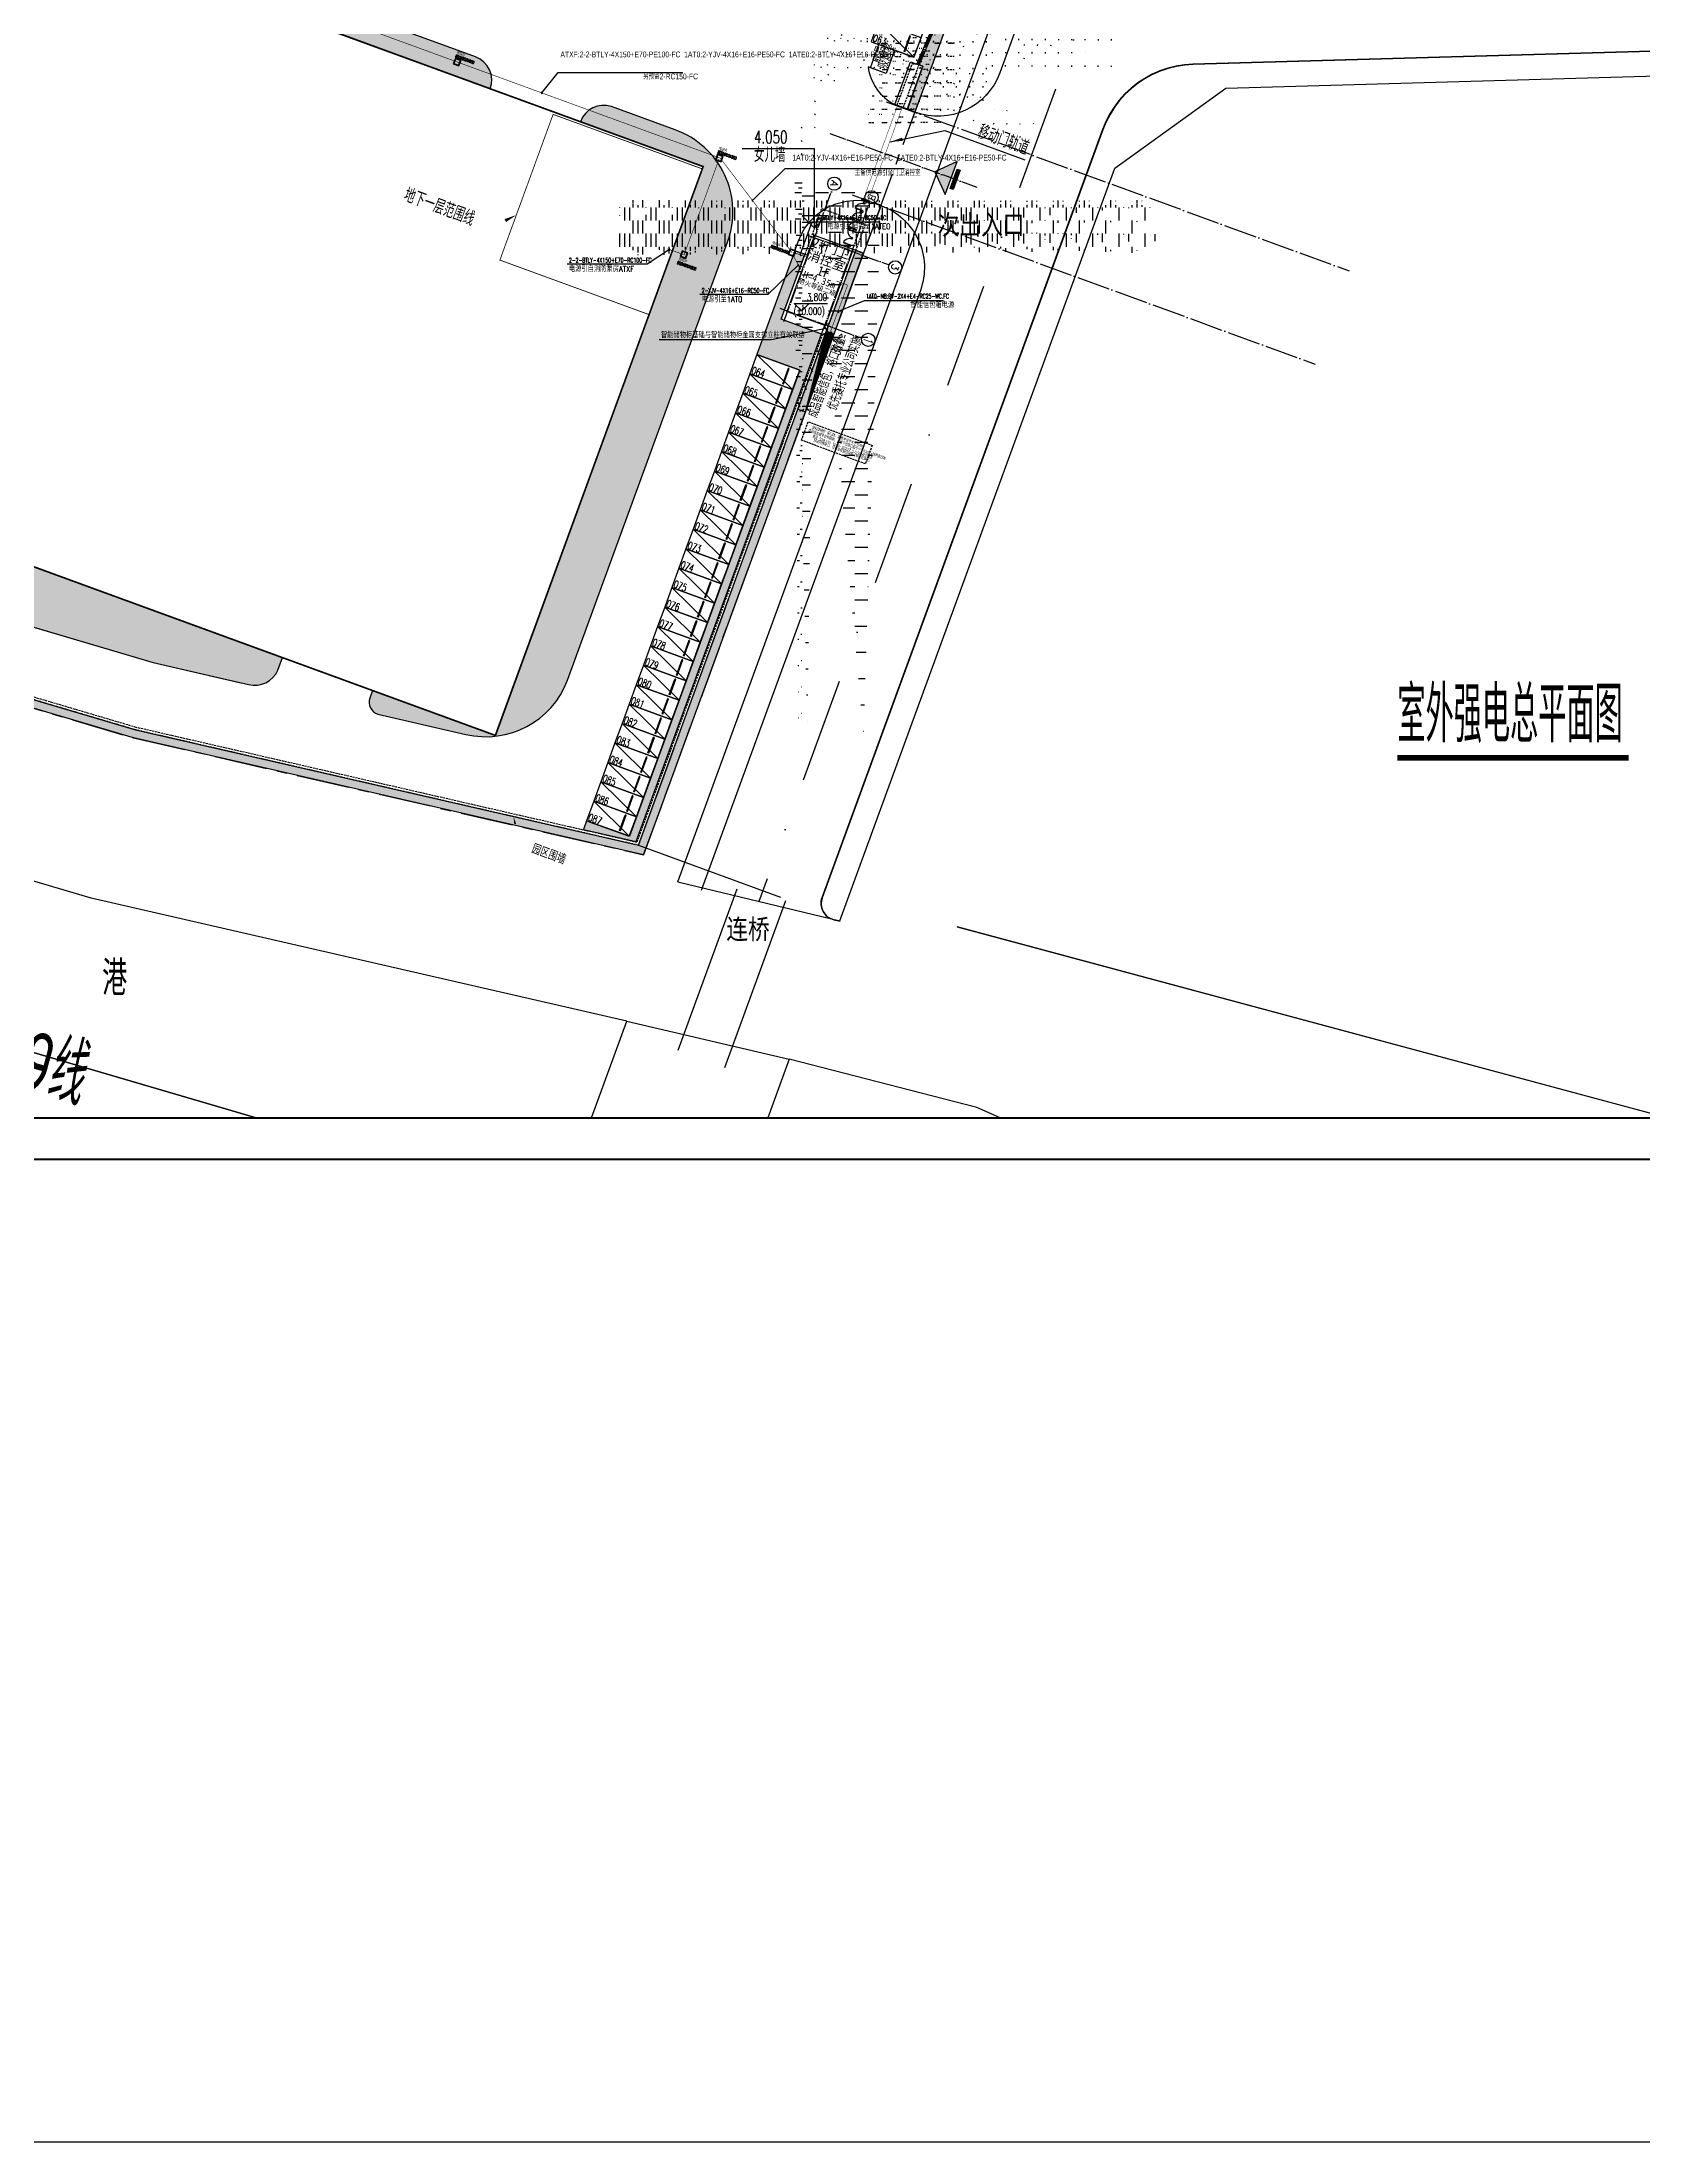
# Model space of a CAD drawing. Extents: x 40587477144 to 40590102100, y 3379967887 to 3381819730.
# Drawn here: x 40588202806 to 40588396208, y 3379967887 to 3380221713 of the extents above; entities that cross this region are included whole.
import ezdxf
from ezdxf.enums import TextEntityAlignment as Align

# ---------------------------------------------------------------- set-up
doc = ezdxf.new("R2010")
doc.units = 0
doc.header["$LTSCALE"] = 1000
doc.header["$MEASUREMENT"] = 0
for name, pattern in [('10平面$0$DOTE', [2.42, 2, -0.2, 0.02, -0.2]), ('CENTER', [50.8, 31.75, -6.35, 6.35, -6.35]), ('CENTER2', [1.125, 0.75, -0.125, 0.125, -0.125]), ('DASH', [0.35, 0.25, -0.1]), ('DASHDOT', [25.4, 12.7, -6.35, 0, -6.35]), ('DOTE', [2.42, 2, -0.2, 0.02, -0.2])]:
    doc.linetypes.add(name, pattern=pattern)
doc.layers.get('Defpoints').update_dxf_attribs({"color": 210})
for name, color, linetype in [('0-cxFrame', 155, 'Continuous'), ('0-HX', 1, 'Continuous'), ('00-GHBJ', 7, 'Continuous'), ('00-HLBJ', 5, 'Continuous'), ('10平面$0$A-AXIS-DOTE', 14, '10平面$0$DOTE'), ('A-AXIS-D', 1, 'Continuous'), ('A-AXIS-DOTE', 14, 'DOTE'), ('A-AXIS-DP', 126, 'Continuous'), ('A-Car', 155, 'Continuous'), ('A-CURTAIN', 84, 'Continuous'), ('A-HATCH-1', 252, 'Continuous'), ('A-LIN-Dot', 163, 'DASH'), ('A-LIN-V', 9, 'Continuous'), ('A-SFCE', 30, 'Continuous'), ('AS-WALL', 40, 'Continuous'), ('AXIS_TEXT', 7, 'Continuous'), ('DIM-照明', 3, 'Continuous'), ('DIM_LEAD', 3, 'Continuous'), ('EQUIP-插座', 3, 'Continuous'), ('JT-路缘石线', 5, 'Continuous'), ('JT-道路中心线', 1, 'DASHDOT'), ('JT-道路名称', 7, 'Continuous'), ('JT-道路红线', 7, 'Continuous'), ('PUB_TEXT', 7, 'Continuous'), ('SHTLN', 4, 'Continuous'), ('TEL_SYMB', 3, 'Continuous'), ('TEL_TEXT', 7, 'Continuous'), ('WIRE-接地', 4, 'Continuous'), ('WIRE-照明', 1, 'Continuous'), ('建-文字', 7, 'Continuous'), ('建-标高', 3, 'Continuous'), ('建-箭头', 3, 'Continuous'), ('总-标高', 3, 'Continuous'), ('电气', 7, 'Continuous'), ('管线文字标注', 7, 'Continuous')]:
    doc.layers.add(name, color=color, linetype=linetype)
doc.layers.add('0-cxText', color=131, linetype='Continuous', lineweight=25)
doc.styles.add('_TCH_AXIS', font='COMPLEX', dxfattribs={"bigfont": 'GBCBIG'})
doc.styles.add('_TCH_DIM', font='SIMPLEX', dxfattribs={"bigfont": 'GBCBIG'})
doc.styles.add('_TEL_DIM', font='SIMPLEX', dxfattribs={"width": 0.8, "height": 3.5, "bigfont": 'HZTXT'})
doc.styles.add('A-DIM_T3', font='SIMPLEX', dxfattribs={"width": 0.6, "bigfont": 'GBCBIG'})
doc.styles.add('A-STANDARD', font='SIMPLEX', dxfattribs={"bigfont": 'GBCBIG'})
doc.styles.add('cx_tuming', font='simhei.ttf')
doc.styles.add('cx_tuqian1', font='')
doc.styles.add('HZTXT5', font='aa.shx', dxfattribs={"width": 0.7, "bigfont": 'hztxt.shx'})
doc.styles.get("Standard").update_dxf_attribs({"font": 'GBENOR', "width": 0.7, "bigfont": 'GBCBIG'})
doc.styles.add('STANDARD_T3', font='gbenor.shx', dxfattribs={"bigfont": 'gbcbig.shx'})
doc.styles.add('黑体', font='simhei.ttf', dxfattribs={"height": 12})
doc.styles.get('cx_tuqian1').set_extended_font_data('SimSun')
pattern_1 = [(20, (440.1, 194.2), (956.276, 2050.7404), [240, -48, 64, -48, 240, -960]), (20, (348.5, 212), (956.276, 2050.7404), [160, -120, 240, -120, 160, -800]), (20, (655.9, 1004.9), (956.276, 2050.7404), [200, -80, 200, -1120]), (20, (-205.4, 1032), (956.276, 2050.7404), [80, -160, 80, -1280]), (110, (-55, 1086.7), (-2050.7404, 956.276), [144, -1456]), (110, (724.4, 348.8), (-2050.7404, 956.276), [160, -1440]), (110, (881.4, 1087), (-2050.7404, 956.276), [160, -1440]), (65, (925.3, 404.9), (-547.2322, 1503.5082), [160, -2102.7417]), (155, (534.4, 262.6), (-1503.5082, -547.2322), [160, -2102.7417]), (83.43495, (877.5, 396), (-547.23223, 1503.5082), [160, -3417.7088]), (95.963757, (799.57, 376.15), (-547.23223, 1503.50819), [160, -6436.969]), (95.963757, (956.55, 1114.36), (-547.23223, 1503.50819), [128, -6468.969]), (95.963757, (-24.93, 1097.67), (-547.23223, 1503.50819), [112, -6484.969]), (124.036243, (649.2, 321.43), (-547.23223, 1503.50819), [160, -6436.969]), (124.036243, (806.2, 1059.64), (-547.23223, 1503.50819), [128, -6468.969]), (124.036243, (-85.07, 1075.8), (-547.23223, 1503.50819), [112, -6484.969]), (136.56505, (576.8, 286.55), (-547.23223, 1503.5082), [160, -3417.7069])]

# ---------------------------------------------------------------- blocks, each defined once
blk = doc.blocks.new('555555555555555-M')
at = {"layer": 'A-LIN-V'}
h = blk.add_hatch(dxfattribs=at)
h.set_pattern_fill('ANSI31', color=256, scale=0.2, angle=212.6932)
h.set_pattern_definition([(45, (0, 0), (-0.2245064, 0.2245064), [])])
h.paths.add_polyline_path([(-149.82, -516.05), (-149.82, -515.05), (-159.82, -515.05), (-159.82, -516.05)])
blk.add_lwpolyline([(-149.82, -516.05), (-149.82, -515.05), (-159.82, -515.05), (-159.82, -516.05), (-149.82, -516.05)], dxfattribs=at)
at = {"layer": 'PUB_TEXT', "width": 0.7}
for s, height, p in [('成品智能信包，格口数量≥', 1.3222, (-160.1, -517.65)), ('36', 1.312, (-152.01, -517.65)), ('个', 1.32, (-150.94, -517.65)), ('优先委托专业公司实施', 1.322, (-158.47, -519.57))]:
    blk.add_text(s, height=height, dxfattribs=at).set_placement(p)
blk = doc.blocks.new('GGRrrrr')
at = {"layer": 'A-CURTAIN'}
h = blk.add_hatch(dxfattribs=at)
h.set_pattern_fill('草坪或沼泽', color=0, scale=400, angle=20)
h.set_pattern_definition(pattern_1)
h.paths.add_polyline_path([(1393117, 618301), (1393293, 540880), (1330517, 532867), (1241738, 527103), (1161599, 521246), (1240383, 783372), (1244595, 797110), (1261186, 852563), (1335771, 847453), (1355485, 842595), (1380777, 840862), (1392640, 828900), (1392845, 738250), (1391845, 738248), (1391806, 755448), (1391306, 755447), (1391786, 764448), (1391641, 828487), (1380333, 839890), (1355330, 841603), (1335616, 846462), (1261915, 851511), (1245552, 796820), (1241340, 783081), (1162975, 522349), (1241669, 528100), (1330421, 533862), (1392291, 541761), (1392117, 618299)])
h.paths.add_polyline_path([(1393076, 636451), (1392076, 636448), (1392063, 641998), (1391564, 641997), (1392042, 650998), (1391887, 720048), (1392887, 720051)])
h = blk.add_hatch(dxfattribs=at)
h.set_pattern_fill('草坪或沼泽', color=0, scale=400, angle=20)
h.set_pattern_definition([(20, (440.1, 194.2), (956.276, 2050.7404), [240, -48, 64, -48, 240, -960]), (20, (348.5, 212), (956.276, 2050.7404), [160, -120, 240, -120, 160, -800]), (20, (655.9, 1004.9), (956.276, 2050.7404), [200, -80, 200, -1120]), (20, (-205.4, 1032), (956.276, 2050.7404), [80, -160, 80, -1280]), (110, (-55, 1086.7), (-2050.7404, 956.276), [144, -1456]), (110, (724.4, 348.8), (-2050.7404, 956.276), [160, -1440]), (110, (881.4, 1087), (-2050.7404, 956.276), [160, -1440]), (65, (925.3, 404.9), (-547.2322, 1503.5082), [160, -2102.7417]), (155, (534.4, 262.6), (-1503.5082, -547.2322), [160, -2102.7417]), (83.43495, (877.5, 396), (-547.23223, 1503.5082), [160, -3417.7088]), (95.963757, (799.57, 376.15), (-547.23223, 1503.50819), [160, -6436.969]), (95.963757, (956.55, 1114.36), (-547.23223, 1503.50819), [128, -6468.969]), (95.963757, (-24.93, 1097.67), (-547.23223, 1503.50819), [112, -6484.969]), (124.036243, (649.2, 321.43), (-547.23223, 1503.50819), [160, -6436.969]), (124.036243, (806.2, 1059.64), (-547.23223, 1503.50819), [128, -6468.969]), (124.036243, (-85.07, 1075.8), (-547.23223, 1503.50819), [112, -6484.969]), (136.56505, (576.8, 286.55), (-547.23223, 1503.5082), [160, -3417.7069])])
edge = h.paths.add_edge_path()
edge.add_line((1391003, 755446), (1391034, 755969))
edge.add_line((1391034, 755969), (1391485, 764440))
edge.add_line((1391485, 764440), (1391241, 828322))
edge.add_line((1391241, 828322), (1380155, 839501))
edge.add_line((1380155, 839501), (1355268, 841206))
edge.add_line((1355268, 841206), (1335554, 846065))
edge.add_line((1335554, 846065), (1262206, 851090))
edge.add_line((1262206, 851090), (1173161, 554852))
edge.add_line((1173161, 554852), (1173522, 554880))
edge.add_line((1173522, 554880), (1259299, 840247))
edge.add_line((1259299, 840247), (1260664, 840250))
edge.add_line((1260664, 840250), (1260651, 845748))
edge.add_line((1260651, 845748), (1335651, 845918))
edge.add_line((1335651, 845918), (1335664, 840421))
edge.add_line((1335664, 840421), (1342663, 840437))
edge.add_line((1342663, 840437), (1342657, 843434))
edge.add_line((1342657, 843434), (1345657, 843441))
edge.add_line((1345657, 843441), (1345664, 840444))
edge.add_line((1345664, 840444), (1365660, 840489))
edge.add_line((1365660, 840489), (1374552, 839873))
edge.add_arc((1367358, 824128), 17311, 5.58026, 65.44235, ccw=False)
edge.add_line((1384586, 825812), (1385553, 825812))
edge.add_line((1385553, 825812), (1390247, 825823))
edge.add_line((1390247, 825823), (1390405, 755445))
edge.add_line((1390405, 755445), (1391003, 755446))
h = blk.add_hatch(dxfattribs=at)
h.set_pattern_fill('草坪或沼泽', color=0, scale=400, angle=20)
h.set_pattern_definition(pattern_1)
edge = h.paths.add_edge_path()
edge.add_arc((1391170, 642458), 6012, 208.01, 263.36815)
edge.add_line((1390476, 636486), (1390464, 641995))
edge.add_line((1390464, 641995), (1391264, 641997))
edge.add_line((1391264, 641997), (1391743, 651004))
edge.add_line((1391743, 651004), (1391711, 665148))
edge.add_line((1391711, 665148), (1390611, 665145))
edge.add_line((1390611, 665145), (1390662, 642645))
edge.add_line((1390662, 642645), (1388162, 642639))
edge.add_line((1388162, 642639), (1388169, 639639))
edge.add_line((1388169, 639639), (1385862, 639634))
h = blk.add_hatch(dxfattribs=at)
h.set_pattern_fill('草坪或沼泽', color=0, scale=400, angle=20)
h.set_pattern_definition(pattern_1)
edge = h.paths.add_edge_path()
edge.add_arc((1366854, 557567), 10501, 276.72999, 359.71364)
edge.add_line((1377355, 557515), (1377227, 613895))
edge.add_arc((1366726, 613940), 10501, 359.75552, 450.67037)
edge.add_line((1366603, 624440), (1358404, 624422))
edge.add_arc((1358514, 621421), 3003, 92.09474, 180.10685)
edge.add_line((1355511, 621415), (1371311, 621451))
edge.add_line((1371311, 621451), (1371477, 548251))
edge.add_line((1371477, 548251), (1355676, 548215))
edge.add_line((1355676, 548215), (1355679, 547255))
edge.add_arc((1357184, 547261), 1506, 180.22326, 273.21563)
edge.add_line((1357269, 545758), (1368085, 547139))
h = blk.add_hatch(dxfattribs=at)
h.set_pattern_fill('草坪或沼泽', color=0, scale=400, angle=20)
h.set_pattern_definition(pattern_1)
edge = h.paths.add_edge_path()
edge.add_arc((1340911, 621382), 3000, 0.13036, 90.01042)
edge.add_line((1340910, 624382), (1304510, 624300))
edge.add_arc((1304511, 621300), 3000, 90.01067, 180.1293)
edge.add_line((1301511, 621293), (1343911, 621389))
h = blk.add_hatch(dxfattribs=at)
h.set_pattern_fill('草坪或沼泽', color=0, scale=400, angle=20)
h.set_pattern_definition(pattern_1)
h.paths.add_polyline_path([(1390890, 542395), (1385390, 542383), (1385392, 541271), (1391890, 542113), (1391743, 607397), (1386543, 607386), (1386524, 615736), (1385223, 615733), (1385253, 602383), (1390753, 602395)])
h = blk.add_hatch(dxfattribs=at)
h.set_pattern_fill('草坪或沼泽', color=0, scale=400, angle=20)
h.set_pattern_definition(pattern_1)
edge = h.paths.add_edge_path()
edge.add_arc((1287087, 542474), 3003, 271.85729, 359.98823)
edge.add_line((1290090, 542474), (1290077, 548067))
edge.add_line((1290077, 548067), (1247677, 547971))
edge.add_line((1247677, 547971), (1247688, 543197))
edge.add_arc((1253679, 543302), 5992, 181.00256, 272.84228)
edge.add_line((1253976, 537317), (1287184, 539473))
edge = h.paths.add_edge_path()
edge.add_line((1329616, 542228), (1341360, 543727))
edge.add_arc((1341074, 546723), 3010, 275.458, 357.38773)
edge.add_line((1344080, 546586), (1344077, 548189))
edge.add_line((1344077, 548189), (1301677, 548096))
edge.add_line((1301677, 548096), (1301687, 543606))
edge.add_arc((1304690, 543617), 3003, 180.2122, 271.74848)
edge.add_line((1304781, 540615), (1329616, 542228))
at = {"layer": 'A-HATCH-1'}
h = blk.add_hatch(dxfattribs=at)
h.set_pattern_fill('EARTH', color=0, scale=500, angle=20.20026)
h.set_pattern_definition([(20.200256636, (-36923192475.8, -17186905227.2), (941.687654134, 2038.022782515), [1587.5, -1587.5]), (20.200256636, (-36923192681.4, -17186904668.5), (941.687654134, 2038.022782515), [1587.5, -1587.5]), (20.200256636, (-36923192887, -17186904109.8), (941.687654134, 2038.022782515), [1587.5, -1587.5]), (110.200256636, (-36923192769.2, -17186903855), (-2038.022782515, 941.687654134), [1587.5, -1587.5]), (110.200256636, (-36923192210.5, -17186903649.5), (-2038.022782515, 941.687654134), [1587.5, -1587.5]), (110.200256636, (-36923191651.8, -17186903443.9), (-2038.022782515, 941.687654134), [1587.5, -1587.5])])
h.paths.add_polyline_path([(1393117, 618301), (1386818, 618287), (1386824, 615736), (1385223, 615733), (1385220, 616983), (1385273, 617890), (1385387, 618573), (1385717, 619684), (1386169, 620650), (1386688, 621457), (1387106, 621973), (1387930, 622770), (1389011, 623518), (1390127, 624037), (1391253, 624355), (1392309, 624488), (1393103, 624490)])
at = {"layer": 'A-CURTAIN', "color": 0}
for p, q in [((1329616, 542228), (1340426, 543608)), ((1306435, 540723), (1329616, 542228))]:
    blk.add_line(p, q, dxfattribs=at)
blk.add_lwpolyline([(1241669, 528100), (1330421, 533862), (1392291, 541761), (1392117, 618299), (1393117, 618301), (1393293, 540880), (1330517, 532867), (1241738, 527103)], dxfattribs=at)
for points in [[(1393076, 636451), (1392076, 636448), (1392063, 641998), (1391564, 641997), (1392042, 650998), (1391887, 720048), (1392887, 720051)], [(1390890, 542395), (1385390, 542383), (1385392, 541271), (1391890, 542113), (1391743, 607397), (1386543, 607386), (1386524, 615736), (1385223, 615733), (1385253, 602383), (1390753, 602395)]]:
    blk.add_lwpolyline(points, close=True, dxfattribs=at)
blk.add_lwpolyline([(1385862, 639634, 0.2463554), (1390476, 636486), (1390464, 641995), (1391264, 641997), (1391743, 651004), (1391711, 665148), (1390611, 665145), (1390662, 642645), (1388162, 642639), (1388169, 639639), (1385862, 639634)], format="xyb", dxfattribs=at)
for points in [[(1368085, 547139, 0.3787845), (1377355, 557515), (1377227, 613895, 0.418898), (1366603, 624440), (1358404, 624422, 0.4040877), (1355511, 621415), (1371311, 621451), (1371477, 548251), (1355676, 548215), (1355679, 547255, 0.4295945), (1357269, 545758)], [(1343911, 621389, 0.4136005), (1340910, 624382), (1304510, 624300, 0.4148202), (1301511, 621293)], [(1329616, 542228), (1341360, 543727, 0.3735352), (1344080, 546586), (1344077, 548189), (1301677, 548096), (1301687, 543606, 0.422089), (1304781, 540615)]]:
    blk.add_lwpolyline(points, format="xyb", close=True, dxfattribs=at)
at = {"layer": 'A-HATCH-1', "color": 0}
blk.add_lwpolyline([(1393117, 618301), (1386818, 618287), (1386824, 615736), (1385223, 615733), (1385220, 616983), (1385273, 617890), (1385387, 618573), (1385717, 619684), (1386169, 620650), (1386688, 621457), (1387106, 621973), (1387930, 622770), (1389011, 623518), (1390127, 624037), (1391253, 624355), (1392309, 624488), (1393103, 624490)], close=True, dxfattribs=at)
blk = doc.blocks.new('建筑-停车位-2400x5300')
at = {"color": 0}
blk.add_lwpolyline([(-50, 200), (-50, -5300), (2450, -5300), (2450, 200)], close=True, dxfattribs=at)
for points in [[(2450, 200), (-50, -5300)], [(200, -3954), (2200, -3954)], [(200, -4054), (200, -3954)], [(200, -4054), (2200, -4054)], [(2200, -4054), (2200, -3954)]]:
    blk.add_lwpolyline(points, dxfattribs=at)
blk = doc.blocks.new('G$C29A62568')
at = {"layer": 'A-Car', "color": 8, "extrusion": (7.12586e-08, 1.93674e-07, 1), "rotation": 69.79996271005484}
for p in [(40588302500.112419, 3380221835.394011, 3546.924599), (40588287738.589882, 3380181714.826343, 3546.915777), (40588286875.342796, 3380179368.59435, 3546.915261), (40588286012.095833, 3380177022.362355, 3546.914745), (40588285148.848679, 3380174676.130357, 3546.914229), (40588284285.601791, 3380172329.89836, 3546.913713), (40588283422.354752, 3380169983.666367, 3546.913197), (40588282559.107758, 3380167637.434373, 3546.912681), (40588281695.860733, 3380165291.202379, 3546.912165), (40588280832.613808, 3380162944.970377, 3546.911649), (40588279969.366661, 3380160598.738385, 3546.911133), (40588279106.119698, 3380158252.506391, 3546.910617), (40588277379.625549, 3380153560.042403, 3546.909586), (40588278242.872597, 3380155906.274399, 3546.910102), (40588276516.378563, 3380151213.810406, 3546.90907), (40588275653.131531, 3380148867.578413, 3546.908554), (40588274789.884453, 3380146521.346418, 3546.908038), (40588273926.637451, 3380144175.114428, 3546.907522), (40588273063.390533, 3380141828.882429, 3546.907006), (40588272200.14344, 3380139482.650435, 3546.90649), (40588271336.896477, 3380137136.418437, 3546.905974), (40588270473.64933, 3380134790.186444, 3546.905458), (40588269610.402359, 3380132443.954448, 3546.904942), (40588268747.155342, 3380130097.722453, 3546.904426), (40588267883.90831, 3380127751.490459, 3546.903911)]:
    blk.add_blockref('建筑-停车位-2400x5300', p, dxfattribs=at)
blk = doc.blocks.new('G$CD8C487B3')
at = {"layer": 'A-LIN-V'}
blk.add_lwpolyline([(-830, 1420), (1170, 1420), (1170, -1580), (-830, -1580)], close=True, dxfattribs=at)
at = {"layer": '建-文字', "style": 'A-STANDARD'}
for s, p in [('成品', (131, -771)), ('吸烟亭', (1076, -1171))]:
    blk.add_text(s, height=1057.8, rotation=90, dxfattribs=at).set_placement(p)
blk = doc.blocks.new('entry01')
at = {"layer": 'A-AXIS-D'}
for points in [[(-0.7, -1.25), (-0.3, -1.25), (-0.3, 1.25), (-0.7, 1.25)], [(0, 2.12), (2.12, 0), (0, -2.12)]]:
    blk.add_hatch(color=0, dxfattribs=at).paths.add_polyline_path(points)
at = {"layer": 'A-AXIS-D', "color": 0}
blk.add_lwpolyline([(-0.7, -1.25), (-0.3, -1.25), (-0.3, 1.25), (-0.7, 1.25)], close=True, dxfattribs=at)
blk.add_lwpolyline([(0, 2.12), (2.12, 0), (0, -2.12), (0, 2.12)], dxfattribs=at)
blk = doc.blocks.new('DOOR2DLIB$SYSLIB$00000111')
at = {"color": 0}
for p, q in [((-0.5, 0), (-0.5, 0.08)), ((-0.5, 0.08), (-0.46, 0.08)), ((-0.46, 0.08), (-0.46, 0.04)), ((-0.46, 0.04), (-0.42, 0.04)), ((-0.42, 0.04), (-0.42, 0)), ((0.42, 0.78), (0.38, 0.78)), ((0.38, 0.78), (0.38, 0.62)), ((0.42, 0.62), (0.38, 0.62)), ((0.46, 0.92), (0.42, 0.92)), ((0.42, 0.92), (0.42, 0.08)), ((0.42, 0.08), (0.46, 0.08)), ((0.42, 0.04), (0.42, 0)), ((0.46, 0.04), (0.42, 0.04)), ((0.46, 0.08), (0.46, 0.92)), ((0.49, 0.78), (0.46, 0.78)), ((0.49, 0.62), (0.46, 0.62)), ((0.46, 0.08), (0.46, 0.04)), ((0.5, 0.08), (0.46, 0.08)), ((0.49, 0.78), (0.49, 0.62)), ((0.5, 0), (0.5, 0.08)), ((-0.42, 0), (-0.5, 0)), ((-0.5, 0), (-0.5, 0)), ((0.42, 0), (0.5, 0)), ((0.5, 0), (0.5, 0))]:
    blk.add_line(p, q, dxfattribs=at)
blk.add_arc((0.42, 0.08), 0.836, 90, 182.8264, dxfattribs=at)
blk = doc.blocks.new('66666666666666666666')
at = {"layer": 'DIM_LEAD'}
blk.add_hatch(color=256, dxfattribs=at).paths.add_polyline_path([(105617, -694657), (106997, -694038), (106787, -693698)], flags=17)
at = {"layer": 'A-AXIS-D'}
for centre in [(100997, -701735), (105797, -701735), (111382, -708712), (111332, -718057)]:
    blk.add_circle(centre, 800, dxfattribs=at)
at = {"layer": 'A-AXIS-DOTE', "color": 8}
blk.add_line((117391, -696232), (98333, -696232), dxfattribs=at)
at = {"layer": 'A-AXIS-DOTE'}
for p, q in [((100997, -719490), (100997, -702480)), ((105797, -719490), (105797, -702480)), ((99964, -708682), (110582, -708682)), ((99964, -718132), (110535, -718132))]:
    blk.add_line(p, q, dxfattribs=at)
at = {"layer": 'A-LIN-Dot'}
blk.add_lwpolyline([(100597, -719332), (100597, -705082), (106197, -705082), (106197, -719332)], close=True, dxfattribs=at)
at = {"layer": 'A-LIN-V'}
blk.add_lwpolyline([(105697, -690232), (104797, -690232)], dxfattribs=at)
at = {"layer": 'A-LIN-V', "linetype": 'DASH', "ltscale": 2, "const_width": 50}
for points in [[(104947, -690232), (104947, -702232)], [(105547, -690232), (105547, -702232)]]:
    blk.add_lwpolyline(points, dxfattribs=at)
at = {"layer": 'A-LIN-V'}
for points in [[(104797, -702432), (104797, -702232), (105697, -702232), (105697, -702432)], [(105097, -702682), (105097, -702482), (105397, -702482), (105397, -702682)], [(105097, -703882), (105097, -703682), (105397, -703682), (105397, -703882)], [(105097, -705082), (105097, -704882), (105397, -704882), (105397, -705082)], [(105097, -706282), (105097, -706082), (105397, -706082), (105397, -706282)], [(105097, -708282), (105097, -708082), (105397, -708082), (105397, -708282)]]:
    blk.add_lwpolyline(points, close=True, dxfattribs=at)
at = {"layer": 'AS-WALL', "color": 20, "true_color": 0xf72408, "const_width": 100}
blk.add_lwpolyline([(100897, -708432), (105897, -708432), (105897, -718232), (100897, -718232)], close=True, dxfattribs=at)
at = {"layer": 'DIM_LEAD'}
for p, q in [((105617, -694657), (111334, -691117)), ((111334, -691117), (121626, -691117))]:
    blk.add_line(p, q, dxfattribs=at)
at = {"layer": 'A-AXIS-D', "color": 8, "xscale": -999.9999999999998, "yscale": 1000, "zscale": 1000, "rotation": 0.1495342307373651}
blk.add_blockref('entry01', (114031, -696232), dxfattribs=at)
at = {"layer": 'A-LIN-V', "zscale": 100}
for p, xscale, yscale, rotation in [((105310, -703182), 1000.000008912118, -1000.000008912118, 270.0000007138132), ((105310, -704381), 1001.098882521298, -1001.098882521298, 270.0000005714799), ((105310, -705582), 999.664715706611, -999.664715706611, 270.0000004354633), ((105310, -706732), 899.999995989863, 899.999995989863, 89.9999995548852), ((105310, -707632), 900.0000175571807, -900.0000175571807, 270.0000005736524)]:
    blk.add_blockref('DOOR2DLIB$SYSLIB$00000111', p, dxfattribs=dict(at, xscale=xscale, yscale=yscale, rotation=rotation))
at = {"layer": 'A-AXIS-DP', "color": 7, "style": 'A-DIM_T3', "width": 0.6}
blk.add_text('1', height=1120, rotation=270, dxfattribs=at).set_placement((110792, -717877))
at = {"layer": 'AXIS_TEXT', "style": '_TCH_AXIS'}
for s, width, p, p2 in [('A', 0.944444, (100562, -701383), (100562, -702087)), ('B', 1, (105362, -701383), (105362, -702087)), ('3', 1.214286, (110934, -708359), (110934, -709064))]:
    blk.add_text(s, height=871, rotation=270, dxfattribs=dict(at, width=width)).set_placement(p, p2, align=Align.FIT)
at = {"layer": 'DIM_LEAD', "color": 7, "style": '_TCH_DIM'}
blk.add_text('移动门轨道', height=1763, dxfattribs=at).set_placement((115210, -690592))
at = {"layer": '建-文字', "color": 8, "style": '黑体'}
for s, height, p in [('消控室', 1143.1, (100978, -711362)), ('#', 1143, (101776, -709765)), ('门卫', 1143.1, (102598, -709765)), ('H=4.35m', 857.3, (101248, -713692)), ('1F', 1143.1, (102668, -712786)), ('耐火等级二级', 571.5, (100938, -714473))]:
    blk.add_text(s, height=height, dxfattribs=at).set_placement(p)
blk = doc.blocks.new('55555555555555555555555555555')
at = {"layer": '建-文字', "color": 0, "style": 'A-STANDARD', "width": 0.705882}
for s, p in [('063', (40588303150, 3380221807)), ('064', (40588288479, 3380181653)), ('065', (40588287621, 3380179305)), ('066', (40588286763, 3380176956)), ('067', (40588285905, 3380174608)), ('068', (40588285047, 3380172260)), ('069', (40588284190, 3380169912)), ('070', (40588283332, 3380167564)), ('072', (40588281616, 3380162867)), ('071', (40588282474, 3380165215)), ('073', (40588280758, 3380160519)), ('074', (40588279900, 3380158171)), ('075', (40588279042, 3380155823)), ('076', (40588278184, 3380153475)), ('077', (40588277326, 3380151126)), ('078', (40588276468, 3380148778)), ('079', (40588275610, 3380146430)), ('080', (40588274752, 3380144082)), ('081', (40588273894, 3380141734)), ('082', (40588273036, 3380139385)), ('083', (40588272179, 3380137037)), ('085', (40588270463, 3380132341)), ('084', (40588271303, 3380134642)), ('086', (40588269605, 3380129993)), ('087', (40588268747, 3380127645))]:
    blk.add_text(s, height=892.5, rotation=339.92971, dxfattribs=at).set_placement(p)
blk = doc.blocks.new('qd电缆手井')
at = {"layer": '电气', "color": 7}
for p, q in [((-239, 216), (211, 216)), ((-239, -234), (-239, 216)), ((-198, -193), (-198, 175)), ((-198, 175), (171, 175)), ((171, 175), (171, -193)), ((211, 216), (211, -234)), ((211, -234), (-239, -234)), ((171, -193), (-198, -193))]:
    blk.add_line(p, q, dxfattribs=at)
at = {"layer": '电气', "color": 8, "const_width": 30}
blk.add_lwpolyline([(-218, 182), (-218, -214), (191, -214), (191, 196), (-233, 196)], dxfattribs=at)
blk = doc.blocks.new('$TelecSys$00000008')
blk.add_line((0.4, 0.4), (-0.4, -0.4))
blk = doc.blocks.new('TK22.A0 L(Dragon)')
at = {"layer": '0-cxFrame', "color": 7, "const_width": 0.5}
blk.add_lwpolyline([(0, 0), (-1189, 0), (-1189, 841), (0, 841)], close=True, dxfattribs=at)
at = {"layer": '0-cxFrame', "const_width": 0.5}
blk.add_lwpolyline([(-80, 10), (-1169, 10), (-1169, 831), (-80, 831)], close=True, dxfattribs=at)
at = {"style": '黑体', "flags": 4}
blk.add_attdef('图幅', text='', height=3.3, dxfattribs=at).set_placement((-40, 3), align=Align.RIGHT)
at = {"layer": '0-cxText', "flags": 4}
for tag, height, style, p in [('建设单位', 3.5, 'cx_tuming', (-45, 240)), ('项目名称', 3.5, 'cx_tuming', (-45, 210)), ('子项名称', 3.5, 'cx_tuming', (-45, 180)), ('工程编号', 3.3, 'cx_tuqian1', (-35, 165)), ('图名1', 3.5, 'cx_tuming', (-45, 87)), ('图名2', 3.5, 'cx_tuming', (-45, 79)), ('图名3', 3.5, 'cx_tuming', (-45, 71)), ('出图日期', 3.3, 'cx_tuqian1', (-39, 60)), ('专业', 3.3, 'cx_tuqian1', (-55, 52)), ('图号', 3.3, 'cx_tuqian1', (-55, 44)), ('版次', 3.3, 'cx_tuqian1', (-20, 44))]:
    blk.add_attdef(tag, text='', height=height, dxfattribs=dict(at, style=style)).set_placement(p, align=Align.MIDDLE)
at = {"layer": 'Defpoints', "color": 6, "flags": 4}
for tag, height, style, p in [('tufu', 3.3, '黑体', (-12, 12)), ('dwfname', 4, 'cx_tuqian1', (-80, 3))]:
    blk.add_attdef(tag, text='', height=height, dxfattribs=dict(at, style=style)).set_placement(p, align=Align.RIGHT)

msp = doc.modelspace()

# ---------------------------------------------------------------- linework, layer by layer
at = {"color": 8}
for points in [[(40588286804.195831, 3380119329.059215), (40588279667.692467, 3380099796.267772)], [(40588292675.09317, 3380117913.944911), (40588285303.326469, 3380097737.231753)]]:
    msp.add_lwpolyline(points, dxfattribs=at)
at = {"layer": '0-HX', "linetype": 'CENTER', "ltscale": 0.2}
for p, q in [((40588275533, 3380123451.4), (40588374373.705582, 3380393980.898193)), ((40588128542.400002, 3380162853.2), (40588213851.100014, 3380137607.1)), ((40588213851.099998, 3380137607.1), (40588275533, 3380123451.4))]:
    msp.add_line(p, q, dxfattribs=at)
msp.add_lwpolyline([(40588374373.70446, 3380393980.898591), (40588367371.557808, 3380409302.927993), (40588344233.506393, 3380419662.492842), (40588327409.831779, 3380431029.725266), (40588259176.227432, 3380461579.853973), (40588224457.898903, 3380415266.100388), (40588215760.938667, 3380403827.430825), (40588051310.197769, 3380185028.900704), (40588128542.398903, 3380162853.200386), (40588213851.098892, 3380137607.100389), (40588275532.998894, 3380123451.400389)], close=True, dxfattribs=at)
at = {"layer": '00-GHBJ', "color": 8, "lineweight": -3}
msp.add_lwpolyline([(40588228683.598099, 3380091657.2), (40588181681.800003, 3380105459.5), (40588181681.800003, 3380105459.5), (40588178373.599998, 3380106324.8), (40588178373.599998, 3380106324.8), (40588166203.699997, 3380110004.7), (40588166203.699997, 3380110004.7), (40588137573.400002, 3380118412.2), (40588137573.400002, 3380118412.2), (40588062190.099998, 3380138734.1), (40588062190.099998, 3380138734.1), (40588000055.699997, 3380158223.4), (40588000055.699997, 3380158223.4), (40587977606.900002, 3380163829.5), (40587977606.900002, 3380163829.5), (40587953364.21122, 3380131584.331925)], dxfattribs=at)
at = {"layer": '00-HLBJ', "color": 8}
for p, q in [((40588274896.567993, 3380124623.454218), (40588292089.962303, 3380118341.672616)), ((40588399264.342773, 3380091657.2), (40588313410.950279, 3380114748.565195)), ((40588399264.342773, 3380091657.2), (40588313471.02832, 3380114732.406441)), ((40588273516.707207, 3380103361.461238), (40588293131.399986, 3380098762.1))]:
    msp.add_line(p, q, dxfattribs=at)
for points in [[(40588273516.70723, 3380103361.461239), (40588208738.726471, 3380118227.628645), (40588208738.726471, 3380118227.628645), (40588122911.826469, 3380143627.128645), (40588122911.826469, 3380143627.128645), (40588045797.126472, 3380165769.128645), (40588045797.126472, 3380165769.128645), (40587990761.703163, 3380181326.658241), (40587990761.703163, 3380181326.658241), (40587977606.900009, 3380163829.5), (40587977606.900009, 3380163829.5), (40588000055.700012, 3380158223.400001), (40588000055.700012, 3380158223.400001), (40588062190.100021, 3380138734.1), (40588062190.100021, 3380138734.1), (40588137573.400017, 3380118412.200001), (40588137573.400017, 3380118412.200001), (40588166203.700012, 3380110004.700001), (40588166203.700012, 3380110004.700001), (40588178373.600014, 3380106324.800001), (40588178373.600014, 3380106324.800001), (40588181681.800011, 3380105459.5), (40588181681.800011, 3380105459.5), (40588228683.598106, 3380091657.2)], [(40588269240.419678, 3380091657.2), (40588273516.707207, 3380103361.461238)], [(40588269240.419678, 3380091657.2), (40588273516.707207, 3380103361.461238)], [(40588273516.707207, 3380103361.461238), (40588293131.399986, 3380098762.1), (40588290535.559601, 3380091657.2)], [(40588318634.675278, 3380091657.2), (40588315821.099998, 3380092941.5), (40588315821.099998, 3380092941.5), (40588293131.399986, 3380098762.1), (40588293131.399986, 3380098762.1), (40588290535.559601, 3380091657.2)]]:
    msp.add_lwpolyline(points, dxfattribs=at)
at = {"layer": '10平面$0$A-AXIS-DOTE', "color": 8, "ltscale": 2}
for points in [[(40588304841.98941, 3380214492.363115), (40588360812.398743, 3380194043.00666)], [(40588300723.917389, 3380203221.095094), (40588356694.326721, 3380182771.73864)]]:
    msp.add_lwpolyline(points, dxfattribs=at)
at = {"layer": 'A-AXIS-DOTE'}
msp.add_lwpolyline([(40588332198.727592, 3380281898.007923), (40588312243.107407, 3380227278.967361), (40588308684.930153, 3380218997.135206)], dxfattribs=at)
at = {"layer": 'A-LIN-V', "color": 1}
msp.add_lwpolyline([(40587814360.14975, 3381424720.385408), (40590102100.079239, 3381424720.385408), (40590102100.079239, 3379967886.777117), (40587814360.14975, 3379967886.777117)], close=True, dxfattribs=at)
at = {"layer": 'A-LIN-V'}
msp.add_lwpolyline([(40588309295.511497, 3380218774.221718), (40588307408.007477, 3380213608.075143), (40588305905.171753, 3380214157.151413), (40588307792.618042, 3380219323.140048), (40588309295.511497, 3380218774.221715)], dxfattribs=at)
at = {"layer": 'A-LIN-V', "linetype": 'DASH'}
for points in [[(40588308027.445297, 3380219237.371496), (40588306139.990021, 3380214071.358175)], [(40588308778.892036, 3380218962.91233), (40588306891.407913, 3380213796.820033)]]:
    msp.add_lwpolyline(points, dxfattribs=at)
at = {"layer": 'A-SFCE', "linetype": 'DASH'}
for points in [[(40588297421.678452, 3380186275.2518), (40588274896.566856, 3380124623.454611), (40588214105.070518, 3380138574.811246), (40588128822.279419, 3380163813.243817), (40588052982.287788, 3380185589.19868), (40588216558.660599, 3380403224.398946), (40588225255.999512, 3380414663.566556), (40588259497.004593, 3380460340.577489), (40588326921.933212, 3380430152.515933), (40588343745.607918, 3380418785.283481), (40588361534.817352, 3380410820.547568), (40588366618.76474, 3380408544.319479), (40588373293.579613, 3380393938.554342), (40588351315.522774, 3380333784.059697), (40588347755.687973, 3380325498.369755)], [(40588297139.896751, 3380186378.203611), (40588274705.637253, 3380124975.070877), (40588214181.261993, 3380138865.124507), (40588128906.243561, 3380164101.256846), (40588053483.914787, 3380185757.288075), (40588216797.976189, 3380403043.488082), (40588225495.429771, 3380414482.806521), (40588259593.237717, 3380459968.794543), (40588326775.563667, 3380429889.353124), (40588343599.238373, 3380418522.120672), (40588361412.225388, 3380410546.738856), (40588366392.926826, 3380408316.736924), (40588372969.542137, 3380393925.851067), (40588351036.598648, 3380333894.832758), (40588347480.050858, 3380325616.793515)], [(40588332013.806686, 3380281828.972494), (40588312103.650391, 3380227334.367696), (40588308546.961853, 3380219056.501135)], [(40588332295.588387, 3380281726.020692), (40588312382.57338, 3380227223.591549), (40588308822.596359, 3380218938.071333)]]:
    msp.add_lwpolyline(points, dxfattribs=at)
at = {"layer": 'AS-WALL', "color": 20, "true_color": 0xf72408, "const_width": 200}
msp.add_lwpolyline([(40588089757.169083, 3380219628.731724), (40588083180.85894, 3380201629.203375), (40588257603.731407, 3380137902.038649), (40588282723.988678, 3380206656.82238), (40588124769.277206, 3380264367.177512)], close=True, dxfattribs=at)
at = {"layer": 'AS-WALL', "color": 20, "linetype": 'DASH', "ltscale": 5, "true_color": 0xf72408, "const_width": 100}
msp.add_lwpolyline([(40588258152.520409, 3380195352.59972), (40588276186.549232, 3380188763.684468), (40588282621.001099, 3380206374.943059), (40588264586.972267, 3380212963.858315)], close=True, dxfattribs=at)
at = {"layer": 'DIM-照明'}
for p, q in [((40588263218.397598, 3380215560.69557), (40588265197.649391, 3380218040.077134)), ((40588265197.649391, 3380218040.077134), (40588280284.95768, 3380218040.077134)), ((40588263250.325844, 3380215414.132999), (40588263186.469353, 3380215707.258141)), ((40588288697.562637, 3380202538.995934), (40588292656.066223, 3380206405.071739)), ((40588292656.066223, 3380206405.071739), (40588307023.371094, 3380206405.071739)), ((40588288729.490883, 3380202392.433363), (40588288665.634392, 3380202685.558505)), ((40588294468.911102, 3380195983.740891), (40588295916.046867, 3380199989.904322)), ((40588295916.046867, 3380199989.904322), (40588304123.885132, 3380199989.904322)), ((40588278658.52523, 3380196633.52438), (40588275959.448143, 3380194844.790699)), ((40588278595.299568, 3380196769.548332), (40588278721.750893, 3380196497.500428)), ((40588275959.448143, 3380194844.790699), (40588266285.733727, 3380194844.790699)), ((40588294240.039139, 3380194773.288805), (40588290548.243233, 3380191176.398103)), ((40588294176.813477, 3380194909.312756), (40588294303.264801, 3380194637.264853)), ((40588294405.68544, 3380196119.764843), (40588294532.136757, 3380195847.716939)), ((40588290548.243233, 3380191176.398103), (40588282340.404961, 3380191176.398103)), ((40588298944.289352, 3380189258.24928), (40588299070.740677, 3380188986.201377)), ((40588299007.515007, 3380189122.225329), (40588302210.359917, 3380190483.936712)), ((40588302210.359917, 3380190483.936712), (40588311780.592827, 3380190483.936712)), ((40588297556.402611, 3380187078.390846), (40588290972.828262, 3380185718.133406)), ((40588290972.828262, 3380185718.133406), (40588277410.08429, 3380185718.133406))]:
    msp.add_line(p, q, dxfattribs=at)
at = {"layer": 'DIM-照明', "const_width": 80}
msp.add_lwpolyline([(40588297595.575233, 3380187086.484449, 1), (40588297517.230003, 3380187070.297243, 1)], format="xyb", close=True, dxfattribs=at)
at = {"layer": 'EQUIP-插座', "linetype": 'DASH'}
msp.add_lwpolyline([(40588295446.992126, 3380175818.063366), (40588303163.886383, 3380172959.715924), (40588302337.06971, 3380170727.497152), (40588294620.175461, 3380173585.844594)], close=True, dxfattribs=at)
at = {"layer": 'JT-路缘石线', "color": 8, "ltscale": 10}
msp.add_line((40588279663.927422, 3380120186.559477), (40588299235.457893, 3380115469.060393), dxfattribs=at)
for points in [[(40588338955.741043, 3380297634.482746), (40588339147.485184, 3380297564.423755, -0.4142126471), (40588343916.259033, 3380287304.872298), (40588318590.11734, 3380217986.577619, -0.4142133502), (40588308330.562752, 3380213217.778307), (40588308330.11805, 3380213217.940784)], [(40588495364.21122, 3380223385.019214), (40588341926.784317, 3380219018.499553), (40588340907.784309, 3380218945.999553), (40588339898.684319, 3380218787.099553), (40588338906.684319, 3380218542.999553), (40588337939.084312, 3380218215.399553), (40588337002.884323, 3380217806.699553), (40588336104.784317, 3380217319.799553), (40588335251.384323, 3380216758.399553), (40588334448.784317, 3380216126.399553), (40588333702.884323, 3380215428.399553), (40588333019.08432, 3380214669.499553), (40588332402.184319, 3380213855.199553), (40588331856.784317, 3380212991.399553), (40588331386.884323, 3380212084.399553), (40588330995.784317, 3380211140.699553), (40588297068.926453, 3380118282.0975, 0.4479412449), (40588298478.815437, 3380115651.436387), (40588299235.457092, 3380115469.056357)], [(40588495364.21122, 3380223357.393833), (40588341972.408302, 3380218992.172538), (40588340953.408302, 3380218919.672539), (40588339944.308296, 3380218760.772538), (40588338952.308296, 3380218516.672539), (40588337984.708313, 3380218189.072539), (40588337048.508301, 3380217780.372539), (40588336150.408302, 3380217293.472538), (40588335297.008308, 3380216732.072539), (40588334494.408302, 3380216100.072538), (40588333748.508301, 3380215402.072539), (40588333064.708313, 3380214643.172538), (40588332447.808296, 3380213828.872539), (40588331902.408302, 3380212965.072539), (40588331432.508308, 3380212058.072538), (40588331041.40831, 3380211114.372539), (40588297114.55043, 3380118255.770486, 0.4479412449), (40588298524.439423, 3380115625.109372), (40588299281.081078, 3380115442.729343)], [(40588304212.047081, 3380201946.673472), (40588304212.472382, 3380201946.518085, -0.4142140789), (40588308981.282959, 3380191686.953211), (40588282481.744423, 3380119157.041469)]]:
    msp.add_lwpolyline(points, format="xyb", dxfattribs=at)
at = {"layer": 'JT-道路中心线', "color": 8, "flags": 128}
msp.add_lwpolyline([(40588430262.167503, 3380502157.2), (40588425749.799988, 3380490884.7), (40588402255.800003, 3380426580.9), (40588289449.662804, 3380117827.81713)], dxfattribs=at)
at = {"layer": 'JT-道路红线', "color": 8}
for points in [[(40588279663.927422, 3380120186.559477), (40588379774.601807, 3380394192.024467), (40588371135.524261, 3380413095.970189), (40588346673, 3380424048.539261), (40588329849.325447, 3380435415.771638), (40588230874.099991, 3380479729.8), (40588213435.800003, 3380475126.9)], [(40588299235.457092, 3380115469.056357), (40588332477.08432, 3380206452.099553), (40588345905.984322, 3380216130.199553), (40588495364.21122, 3380220383.495256)], [(40588299235.472778, 3380115469.056804), (40588332477.099998, 3380206452.1), (40588345906, 3380216130.2), (40588495364.21122, 3380220383.495256)]]:
    msp.add_lwpolyline(points, dxfattribs=at)
at = {"layer": 'JT-道路红线', "color": 8, "const_width": 1}
msp.add_lwpolyline([(40588299235.472771, 3380115469.056804), (40588332477.099991, 3380206452.100001)], dxfattribs=at)
at = {"layer": 'TEL_SYMB', "const_width": 700}
msp.add_lwpolyline([(40588366646.578453, 3380135200.725935), (40588394579.557167, 3380135200.725935)], dxfattribs=at)
at = {"layer": 'WIRE-接地', "linetype": 'CENTER2', "const_width": 70}
msp.add_lwpolyline([(40588297593.264778, 3380186744.887814), (40588294161.540169, 3380177352.163716), (40588295100.810043, 3380177008.99191), (40588298532.53952, 3380186401.714216), (40588297593.705261, 3380186744.726835), (40588297517.94458, 3380187411.563637)], dxfattribs=at)
at = {"layer": 'WIRE-照明', "linetype": 'Continuous', "const_width": 70}
for points in [[(40588123547.868011, 3380266591.034651), (40588284794.384842, 3380207677.644303)], [(40588280422.257477, 3380195988.666507), (40588284667.70092, 3380207608.486094)], [(40588284794.384842, 3380207677.644303), (40588293471.456978, 3380196254.023621)], [(40588280422.257477, 3380195988.666507), (40588278410.020416, 3380196723.86197)], [(40588293504.483757, 3380196048.972078), (40588294557.331337, 3380194223.0048)], [(40588293613.679169, 3380196296.073747), (40588295114.419312, 3380195747.75995)], [(40588298062.903374, 3380186573.300735), (40588300143.052856, 3380192189.235742)], [(40588298843.123207, 3380192830.690501), (40588300054.492943, 3380192381.997616)]]:
    msp.add_lwpolyline(points, dxfattribs=at)
msp.add_lwpolyline([(40588300143.052856, 3380192189.235742, 0.4142135408), (40588300054.492943, 3380192381.997613)], format="xyb", dxfattribs=at)
at = {"layer": '建-标高', "color": 8}
for p, q in [((40588296188.345284, 3380208814.54823), (40588287446.141037, 3380208814.54823)), ((40588296188.345284, 3380199216.537716), (40588296188.345284, 3380208814.54823)), ((40588296188.345284, 3380199216.537716), (40588294688.345284, 3380200716.537716)), ((40588297688.345284, 3380200716.537716), (40588294688.345284, 3380200716.537716)), ((40588296188.345284, 3380199216.537716), (40588297688.345284, 3380200716.537716))]:
    msp.add_line(p, q, dxfattribs=at)
at = {"layer": '建-箭头', "color": 8}
msp.add_lwpolyline([(40588246197.088287, 3380202044.119022, 0, 0, 0), (40588255630.686996, 3380198532.665508, 0, 0, 0), (40588260142.179787, 3380200798.348118, 0, 400, 0), (40588258801.721977, 3380200125.16696, 0, 0, 0)], format="xyseb", dxfattribs=at)
at = {"layer": '建-箭头'}
msp.add_lwpolyline([(40588264670.394127, 3380122379.361802, 0, 0, 0), (40588260798.252457, 3380123794.08803, 0, 0, 0), (40588259801.398361, 3380128072.301013, 0, 240, 0), (40588260005.633842, 3380127195.780694, 0, 0, 0)], format="xyseb", dxfattribs=at)
at = {"layer": '总-标高', "color": 8}
for p, q in [((40588294637.050301, 3380189219.258972), (40588293737.050301, 3380190119.258972)), ((40588293737.050301, 3380190119.258972), (40588297765.032913, 3380190119.258972)), ((40588294637.050301, 3380189219.258972), (40588295537.050301, 3380190119.258972))]:
    msp.add_line(p, q, dxfattribs=at)

# ---------------------------------------------------------------- block references
at = {"color": 8, "rotation": 339.7997433640027}
msp.add_blockref('GGRrrrr', (40586781172.12674, 3380096947.084455), dxfattribs=at)
at = {"extrusion": (-7.06e-08, -1.93915e-07, 1), "rotation": 0.1297468477867362}
msp.add_blockref('G$C29A62568', (7759349.455236, -91903963.362789, 17.273729), dxfattribs=at)
at = {"layer": '0-cxFrame', "xscale": 500, "yscale": 500, "zscale": 500}
msp.add_blockref('TK22.A0 L(Dragon)', (40588537072.506203, 3380086657.200001), dxfattribs=at)
at = {"layer": 'A-LIN-V', "color": 8}
msp.add_blockref('55555555555555555555555555555', (0, 0), dxfattribs=at)
for name, p, rotation in [('G$CD8C487B3', (40588304269.121101, 3380219790.711969), 339.9297117434376), ('66666666666666666666', (40588444529.187691, 3380898367.727977), 339.9297114345648)]:
    msp.add_blockref(name, p, dxfattribs=dict(at, rotation=rotation))
at = {"layer": 'A-LIN-V', "color": 8, "xscale": 1000, "yscale": 1000, "zscale": 1000, "rotation": 69.92970939409084}
msp.add_blockref('555555555555555-M', (40587865232.278053, 3380504217.575403), dxfattribs=at)
at = {"layer": 'SHTLN', "xscale": 500, "yscale": 500, "zscale": 500}
for p, rotation in [((40588297421.678551, 3380186275.251614), 249.9297241320671), ((40588297555.824921, 3380187078.145236), 96.48169711284496), ((40588298063.122391, 3380186573.220526), 159.9297111412123), ((40588296649.540512, 3380184161.88869), 249.9297241320671), ((40588297588.813919, 3380183818.715587), 69.92969441327222), ((40588298360.953049, 3380185932.078111), 69.92969441327222), ((40588295877.402473, 3380182048.525765), 249.9297241320671), ((40588296816.674782, 3380181705.353063), 69.92969441327222), ((40588295105.264427, 3380179935.16284), 249.9297241320671), ((40588296044.535637, 3380179591.990539), 69.92969441327222), ((40588294333.126404, 3380177821.799916), 249.9297241320671), ((40588294631.175102, 3380177180.577813), 339.9297095114305), ((40588295272.396507, 3380177478.628015), 69.92969441327222)]:
    msp.add_blockref('$TelecSys$00000008', p, dxfattribs=dict(at, rotation=rotation))
at = {"layer": '电气', "xscale": -1.628664022889024, "yscale": 1.628664022889024, "zscale": 1.628664022889024, "rotation": 339.9296046072948}
for p in [(40588252972.403526, 3380219311.420749), (40588284675.274338, 3380207728.388507), (40588293445.539009, 3380196282.259793), (40588280396.339508, 3380196016.902679)]:
    msp.add_blockref('qd电缆手井', p, dxfattribs=at)

# ---------------------------------------------------------------- texts
at = {"layer": 'DIM-照明', "color": 7}
for s, height, style, width, p in [('ATXF:2-2-BTLY-4X150+E70-PE100-FC  1AT0:2-YJV-4X16+E16-PE50-FC  1ATE0:2-BTLY-4X16+E16-PE50-FC', 700, 'HZTXT5', 0.7, (40588265474.640793, 3380219860.077134)), ('另预留2-RC150-FC', 700, 'HZTXT5', 0.7, (40588275473.413353, 3380217200.077134)), ('1AT0:2-YJV-4X16+E16-PE50-FC  1ATE0:2-BTLY-4X16+E16-PE50-FC', 700, 'HZTXT5', 0.7, (40588293503.480171, 3380207385.071739)), ('主备供电源引至门卫消控室', 700, 'HZTXT5', 0.7, (40588301056.835663, 3380205565.071739)), ('2-BTLY-4X16+E16-RC50-FC', 560, '_TEL_DIM', 0.6, (40588296361.885132, 3380200199.904322)), ('电源引至消控室1ATE0', 700, '_TEL_DIM', 0.8, (40588297699.921883, 3380199079.904322)), ('2-2-BTLY-4X150+E70-RC100-FC', 560, '_TEL_DIM', 0.6, (40588266495.733727, 3380195054.790699)), ('电源引自消防泵房ATXF', 700, '_TEL_DIM', 0.8, (40588266495.733727, 3380193934.790699)), ('2-YJV-4X16+E16-RC50-FC', 560, '_TEL_DIM', 0.6, (40588282550.404961, 3380191386.398103)), ('电源引至1AT0', 700, '_TEL_DIM', 0.8, (40588282550.404961, 3380190266.398103)), ('1AT0-N8:BV-2X4+E4-RC25-WC.FC', 560, '_TEL_DIM', 0.6, (40588302402.592827, 3380190693.936712)), ('智能信包箱电源', 700, '_TEL_DIM', 0.8, (40588307769.647949, 3380189573.936712)), ('智能储物柜基础与智能储物柜金属支撑立柱有效联结', 700, '_TEL_DIM', 0.8, (40588277620.08429, 3380185928.133406))]:
    msp.add_text(s, height=height, dxfattribs=dict(at, style=style, width=width)).set_placement(p)
at = {"layer": 'DIM-照明', "color": 7, "style": 'STANDARD_T3'}
for s, p in [('成品信包箱亭自带照明，且最下层格口面不小于100Lx的照度标准', (40588295376.346191, 3380174625.038582)), ('智能储物柜 格口数：20', (40588295842.320869, 3380174994.295273)), ('满足《DBJ33 1260-2022》3.0.5条规范要求', (40588295880.585007, 3380173916.858038)), ('预留网络接口，设置全程监控设备（智能化深化）', (40588296025.682701, 3380173432.17499)), ('服务半径不大于150m', (40588298974.094688, 3380173807.09977))]:
    msp.add_text(s, height=337.58865248, rotation=339.6753062489, dxfattribs=at).set_placement(p)
at = {"layer": 'JT-道路名称', "color": 8}
msp.add_text('港', height=4200, rotation=0.0000073345, dxfattribs=at).set_placement((40588210078.777786, 3380106464.937702))
at = {"layer": 'PUB_TEXT', "color": 8, "linetype": 'Continuous', "style": '黑体', "width": 0.8}
for s, p in [('次出入口', (40588311080.815002, 3380198427.288696)), ('连桥', (40588285528.198547, 3380113285.670035))]:
    msp.add_text(s, height=2400, dxfattribs=at).set_placement(p)
at = {"layer": 'TEL_SYMB', "color": 7, "width": 0.7}
msp.add_text('室外强电总平面图', height=6751.7730496, dxfattribs=at).set_placement((40588366646.578453, 3380137047.534445))
at = {"layer": 'TEL_TEXT', "style": '_TEL_DIM'}
for s, width, p in [('800X800X800', 0.6, (40588252723.794853, 3380219868.946698, 0.106056)), ('电缆井', 0.75, (40588252878.223343, 3380220291.618961, 0.106056)), ('800X800X800', 0.6, (40588284426.66568, 3380208285.914513, 0.106056)), ('电缆井', 0.75, (40588284581.09417, 3380208708.586775, 0.106056)), ('600X600X800', 0.6, (40588290830.106918, 3380196858.782036, 0.106056)), ('电缆井', 0.75, (40588291024.761963, 3380197287.081676, 0.106056)), ('800X800X800', 0.6, (40588279539.169434, 3380194908.790176, 0.106056)), ('电缆井', 0.75, (40588279708.327393, 3380195350.160841, 0.106056))]:
    msp.add_text(s, height=350, rotation=339.9296046076, dxfattribs=dict(at, width=width)).set_placement(p)
at = {"layer": '建-文字', "color": 8, "style": '黑体'}
msp.add_text('2', height=1203.218884, rotation=339.9297114346, dxfattribs=at).set_placement((40588295750.878777, 3380197007.111652))
at = {"layer": '建-标高', "color": 8, "style": 'A-STANDARD', "width": 0.705882}
msp.add_text('4.050', height=1487.5, dxfattribs=at).set_placement((40588288868.624451, 3380209474.202211))
at = {"layer": '建-标高', "color": 8, "style": 'A-STANDARD'}
msp.add_text('女儿墙', height=1762.962963, dxfattribs=at).set_placement((40588288868.624451, 3380207199.202211))
at = {"layer": '建-箭头', "color": 8, "style": 'A-STANDARD'}
msp.add_text('地下一层范围线', height=1762.962963, rotation=339.5833034089, dxfattribs=at).set_placement((40588246380.232002, 3380202536.138708))
at = {"layer": '建-箭头', "color": 7, "style": 'A-STANDARD'}
msp.add_text('园区围墙', height=1057.7777778, rotation=339.9297105813, dxfattribs=at).set_placement((40588261885.534737, 3380123732.204449))
at = {"layer": '总-标高', "color": 8, "style": 'A-STANDARD', "width": 0.705882}
for s, p in [('(%%P0.000)', (40588293655.032913, 3380188741.758972)), ('3.800', (40588295275.032913, 3380190434.258972))]:
    msp.add_text(s, height=892.5, dxfattribs=at).set_placement(p)
at = {"layer": '管线文字标注', "color": 8, "width": 0.8}
msp.add_text('110kV跃盐1229线', height=7500, rotation=344.9435323567, dxfattribs=at).set_placement((40588165576.149971, 3380104237.401354))

doc.saveas('drawing.dxf')
